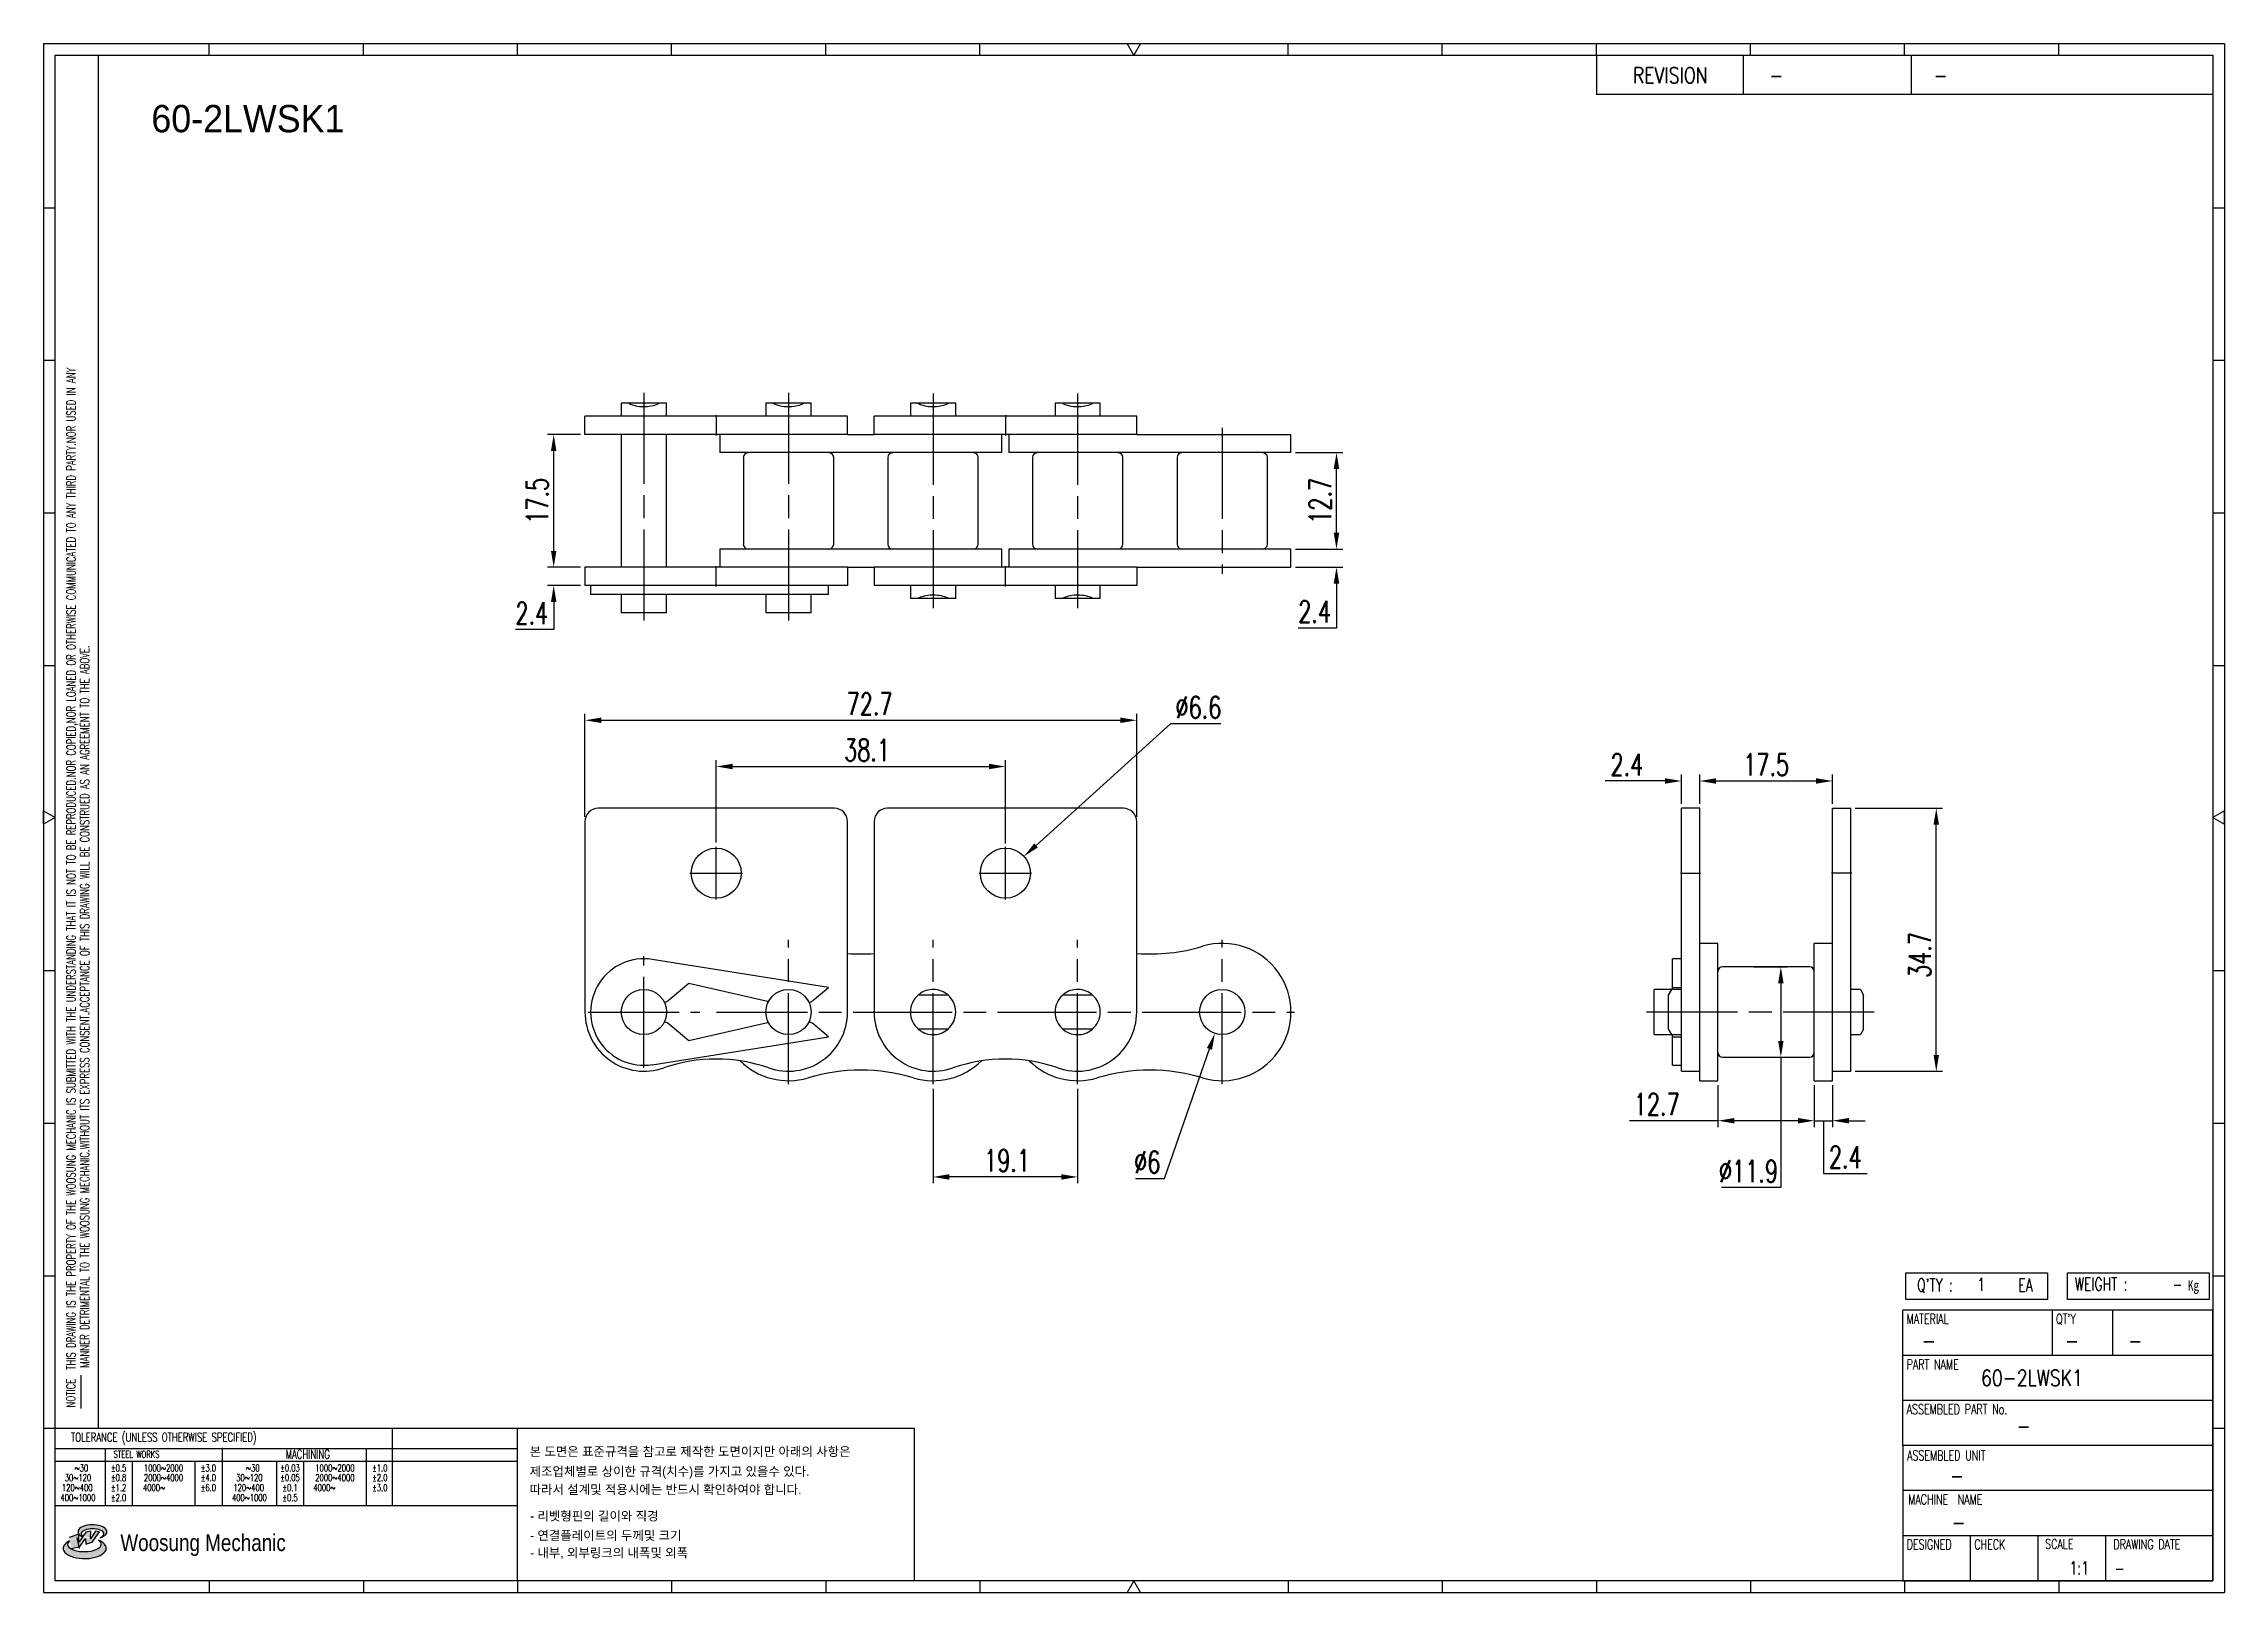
# Model space of a CAD drawing. Header units: millimetres. Extents: x 849 to 1136, y 59 to 263.
import ezdxf
from ezdxf.enums import TextEntityAlignment as Align

# ---------------------------------------------------------------- set-up
doc = ezdxf.new("R2010")
doc.units = ezdxf.units.MM
doc.linetypes.add('AM_ISO08W050', pattern=[18, 12, -1.5, 3, -1.5])
doc.layers.get('Defpoints').update_dxf_attribs({"color": 80})
doc.layers.add('CL1', color=140, linetype='AM_ISO08W050', lineweight=25)
for name, color, linetype in [('S-DIM', 7, 'Continuous'), ('TITLE', 7, 'Continuous'), ('도면레이아웃', 7, 'Continuous')]:
    doc.layers.add(name, color=color, linetype=linetype)
doc.styles.add('HAN', font='ROMANS.shx', dxfattribs={"width": 0.7, "bigfont": 'whgtxt.shx'})
doc.styles.add('HKD_ST2', font='romans.shx', dxfattribs={"width": 0.7, "height": 4, "bigfont": '@extfont2.shx'})
doc.styles.add('HSG', font='SIMPLEX.shx', dxfattribs={"width": 0.7, "bigfont": 'HSG.shx'})
doc.styles.add('MtXpl_', font='Gulim.ttf')
doc.styles.add('SLDTEXTSTYLE4', font='arial.ttf', dxfattribs={"width": 0.8})
doc.dimstyles.new('AP1.2', dxfattribs={"dimscale": 1.2, "dimtxt": 2.4, "dimasz": 1.8, "dimexe": 0.7, "dimexo": 0.5, "dimgap": 0.6, "dimtad": 1, "dimtoh": 1, "dimdec": 1, "dimrnd": 0.01, "dimzin": 9, "dimdsep": 46, "dimtxsty": 'HSG', "dimcen": 0, "dimclrd": 251, "dimclre": 251, "dimclrt": 60, "dimazin": 2, "dimtp": 1, "dimtm": 1, "dimtfac": 0.5, "dimtdec": 1, "dimtofl": 0, "dimtmove": 0, "dimatfit": 3, "dimfxl": 0, "dimtvp": 1, "dimtolj": 2, "dimlwd": -1, "dimlwe": -1, "dimarcsym": 0})

# ---------------------------------------------------------------- blocks, each defined once
blk = doc.blocks.new('MAST')
at = {"layer": '도면레이아웃'}
h = blk.add_hatch(color=10, dxfattribs=at)
h.paths.add_polyline_path([(1.544, 35.177), (1.554, 34.966), (1.779, 35.034), (2.054, 35.422), (1.908, 35.446), (1.728, 35.167), (1.741, 35.439), (1.547, 35.405), (1.292, 35.041), (1.295, 35.33), (0.943, 35.208), (1.03, 34.8), (1.336, 34.885)])
edge = h.paths.add_edge_path()
edge.add_ellipse((1.795, 35.421), major_axis=(-0.53, 0), ratio=0.487785, start_angle=122.36065, end_angle=403.39574)
edge.add_line((1.411, 35.244), (1.419, 35.261))
edge.add_ellipse((1.798, 35.344), major_axis=(-0.423, 0), ratio=0.444396, start_angle=131.58977, end_angle=386.19408, ccw=False)
edge = h.paths.add_edge_path()
edge.add_ellipse((1.512, 34.815), major_axis=(-0.793, 0), ratio=0.480113, start_angle=314.67633, end_angle=590.85213)
edge.add_ellipse((1.501, 34.958), major_axis=(-0.62, 0), ratio=0.43311, start_angle=331.7024, end_angle=574.42495, ccw=False)
at = {"color": 140}
for p, q in [((0, 90.118), (80.15, 90.118)), ((0, 90.118), (0, 33.191)), ((80.15, 90.118), (80.15, 33.191)), ((57.068, 89.693), (57.068, 88.246)), ((62.47, 89.693), (62.47, 88.246)), ((68.635, 89.693), (68.635, 88.246)), ((79.725, 88.246), (57.068, 88.246)), ((68.449, 43.961), (68.449, 44.936)), ((68.449, 44.936), (73.654, 44.936)), ((73.654, 44.936), (73.654, 43.961)), ((74.39, 43.961), (74.39, 44.936)), ((74.39, 44.936), (79.595, 44.936)), ((79.595, 44.936), (79.595, 43.961)), ((68.336, 38.59), (68.336, 43.563)), ((79.725, 43.563), (68.336, 43.563)), ((73.654, 43.961), (68.449, 43.961)), ((73.827, 43.563), (73.827, 41.905)), ((79.595, 43.961), (74.39, 43.961)), ((76.037, 43.563), (76.037, 41.905)), ((79.725, 38.59), (79.725, 43.563)), ((79.725, 41.905), (68.336, 41.905)), ((79.725, 40.248), (68.336, 40.248)), ((68.336, 38.59), (68.336, 33.616)), ((79.725, 38.59), (68.336, 38.59)), ((79.725, 33.616), (79.725, 38.59)), ((79.725, 36.932), (68.336, 36.932)), ((79.725, 35.274), (68.336, 35.274)), ((70.822, 33.616), (70.822, 35.274)), ((73.309, 33.616), (73.309, 35.274)), ((75.796, 33.616), (75.796, 35.274)), ((0, 33.191), (80.15, 33.191)), ((68.336, 33.616), (79.725, 33.616))]:
    blk.add_line(p, q, dxfattribs=at)
for p, q in [((6.089, 89.693), (6.089, 90.118)), ((11.753, 89.693), (11.753, 90.118)), ((17.418, 89.693), (17.418, 90.118)), ((23.082, 89.693), (23.082, 90.118)), ((28.746, 89.693), (28.746, 90.118)), ((34.411, 89.693), (34.411, 90.118)), ((45.739, 89.693), (45.739, 90.118)), ((51.404, 89.693), (51.404, 90.118)), ((57.068, 89.693), (57.068, 90.118)), ((62.732, 89.693), (62.732, 90.118)), ((68.397, 89.693), (68.397, 90.118)), ((74.061, 89.693), (74.061, 90.118)), ((0, 84.085), (0.425, 84.085)), ((79.725, 84.085), (80.15, 84.085)), ((0, 78.478), (0.425, 78.478)), ((79.725, 78.478), (80.15, 78.478)), ((0, 72.87), (0.425, 72.87)), ((79.725, 72.87), (80.15, 72.87)), ((0, 67.262), (0.425, 67.262)), ((79.725, 67.262), (80.15, 67.262)), ((0, 56.047), (0.425, 56.047)), ((79.725, 56.047), (80.15, 56.047)), ((0, 50.439), (0.425, 50.439)), ((79.725, 50.439), (80.15, 50.439)), ((0, 44.832), (0.425, 44.832)), ((79.725, 44.832), (80.15, 44.832)), ((1.377, 39.947), (1.377, 41.174)), ((0, 39.224), (0.425, 39.224)), ((79.725, 39.224), (80.15, 39.224)), ((6.089, 33.616), (6.089, 33.191)), ((11.753, 33.616), (11.753, 33.191)), ((17.418, 33.616), (17.418, 33.191)), ((23.082, 33.616), (23.082, 33.191)), ((28.746, 33.616), (28.746, 33.191)), ((34.411, 33.616), (34.411, 33.191)), ((45.739, 33.616), (45.739, 33.191)), ((51.404, 33.616), (51.404, 33.191)), ((57.068, 33.616), (57.068, 33.191)), ((62.732, 33.616), (62.732, 33.191)), ((68.397, 33.616), (68.397, 33.191)), ((74.061, 33.616), (74.061, 33.191))]:
    blk.add_line(p, q)
at = {"color": 2}
for p, q in [((2.017, 39.224), (2.017, 89.693)), ((0.425, 39.224), (17.418, 39.224)), ((0.425, 38.487), (17.418, 38.487)), ((2.257, 38.487), (2.257, 36.382)), ((6.557, 38.5), (6.557, 36.382)), ((11.857, 38.487), (11.857, 36.382)), ((12.816, 39.224), (12.816, 36.382)), ((17.418, 33.616), (17.418, 39.224)), ((0.425, 38.012), (17.418, 38.012)), ((3.257, 38.012), (3.257, 36.382)), ((5.557, 38.012), (5.557, 36.382)), ((8.557, 38.012), (8.557, 36.382)), ((9.557, 38.026), (9.557, 36.382)), ((0.425, 36.382), (17.418, 36.382))]:
    blk.add_line(p, q, dxfattribs=at)
for points in [[(40.075, 89.693), (39.83, 90.118), (40.32, 90.118)], [(0.425, 61.679), (0, 61.433), (0, 61.924)], [(79.725, 61.679), (80.15, 61.433), (80.15, 61.924)], [(40.075, 33.616), (39.83, 33.191), (40.32, 33.191)]]:
    blk.add_lwpolyline(points, close=True)
at = {"color": 140}
blk.add_lwpolyline([(0.425, 89.693), (79.725, 89.693), (79.725, 33.616), (0.425, 33.616)], close=True, dxfattribs=at)
at = {"layer": '도면레이아웃'}
for p, q in [((1.295, 35.33), (0.943, 35.208)), ((1.547, 35.405), (1.292, 35.041)), ((1.292, 35.041), (1.295, 35.33)), ((1.741, 35.439), (1.547, 35.405)), ((1.908, 35.446), (1.728, 35.167)), ((1.728, 35.167), (1.741, 35.439)), ((1.779, 35.034), (2.054, 35.422)), ((2.054, 35.422), (1.908, 35.446)), ((1.03, 34.8), (1.336, 34.885)), ((1.224, 35.208), (1.311, 34.8)), ((1.224, 35.208), (1.224, 35.208)), ((1.336, 34.885), (1.544, 35.177)), ((1.419, 35.261), (1.411, 35.244)), ((1.544, 35.177), (1.554, 34.966)), ((1.554, 34.966), (1.779, 35.034))]:
    blk.add_line(p, q, dxfattribs=at)
for centre, major_axis, ratio, start_param, end_param in [((1.795, 35.421), (-0.53, 0), 0.487785, 2.135596, 7.040584), ((1.798, 35.344), (-0.423, 0), 0.444396, 2.296675, 6.740358), ((1.512, 34.815), (-0.793, 0), 0.480113, 5.492138, 10.312315), ((1.501, 34.958), (-0.62, 0), 0.43311, 5.789299, 10.025607)]:
    blk.add_ellipse(centre, major_axis=major_axis, ratio=ratio, start_param=start_param, end_param=end_param, dxfattribs=at)
for s, height, style, width, p in [('REVISION', 0.5806, 'HAN', 0.8, (58.415, 88.664)), ('-', 0.581, 'HAN', 0.8, (63.426, 88.664)), ('-', 0.581, 'HAN', 0.8, (69.468, 88.664)), ("Q'TY : ", 0.4746, 'HKD_ST2', 0.7, (68.857, 44.253)), ('1', 0.475, 'HKD_ST2', 0.7, (71.071, 44.275)), ('EA', 0.4746, 'HKD_ST2', 0.7, (72.578, 44.253)), ('WEIGHT : ', 0.4746, 'HKD_ST2', 0.7, (74.65, 44.286)), ('-', 0.581, 'HAN', 0.8, (69.029, 42.157)), ('-', 0.581, 'HAN', 0.8, (74.289, 42.157)), ('-', 0.581, 'HAN', 0.8, (76.623, 42.157)), ('-', 0.581, 'HAN', 0.8, (72.515, 39.013)), ('-', 0.581, 'HAN', 0.8, (70.067, 37.189)), ('-', 0.581, 'HAN', 0.8, (70.126, 35.48)), ('1:1', 0.4746, 'HKD_ST2', 0.7, (74.458, 33.848)), ('-', 0.475, 'HKD_ST2', 0.7, (76.112, 33.837))]:
    blk.add_text(s, height=height, dxfattribs=dict(style=style, width=width)).set_placement(p)
at = {"color": 6, "style": 'HKD_ST2', "width": 0.7}
for s, p in [(' THIS DRAWING IS THE PROPERTY OF THE WOOSUNG MECHANIC IS SUBMITTED WITH THE UNDERSTANDING THAT IT IS NOT TO BE REPRODUCED.NOR COPIED,NOR LOANED OR OTHERWISE COMMUNICATED TO ANY THIRD PARTY.NOR USED IN ANY', (1.173, 41.217)), ('MANNER DETRIMENTAL TO THE WOOSUNG MECHANIC.WITHOUT ITS EXPRESS CONSENT.ACCEPTANCE OF THIS DRAWING WILL BE CONSTRUED AS AN AGREEMENT TO THE ABOVE.', (1.672, 41.447))]:
    blk.add_text(s, height=0.326266, rotation=90, dxfattribs=at).set_placement(p)
at = {"style": 'HKD_ST2', "width": 0.7}
blk.add_text('-', height=0.475, dxfattribs=at).set_placement((78.613, 44.286), align=Align.RIGHT)
at = {"color": 254, "style": 'HKD_ST2', "width": 0.7}
for s, height, p in [('MATERIAL', 0.3651, (68.474, 43.425)), ("QT'Y", 0.3651, (73.965, 43.425)), ('PART NAME', 0.3651, (68.474, 41.756)), ('ASSEMBLED PART No.', 0.36511, (68.474, 40.109)), ('ASSEMBLED UNIT', 0.36511, (68.49, 38.408)), ('MACHINE  NAME', 0.36511, (68.532, 36.794)), ('DESIGNED', 0.3651, (68.474, 35.136)), ('CHECK', 0.3651, (70.961, 35.136)), ('SCALE', 0.3651, (73.566, 35.153)), ('DRAWING DATE', 0.36511, (76.071, 35.141))]:
    blk.add_text(s, height=height, dxfattribs=at).set_placement(p, align=Align.TOP_LEFT)
at = {"style": 'HKD_ST2', "width": 0.7}
blk.add_text('NOTICE', height=0.3263, rotation=90, dxfattribs=at).set_placement((1.163, 39.988))
blk.add_text('TOLERANCE (UNLESS OTHERWISE SPECIFIED)', height=0.32627, dxfattribs=at).set_placement((4.417, 38.896), align=Align.MIDDLE_CENTER)
at = {"color": 4, "style": 'HKD_ST2', "width": 0.7}
for s, height, p in [('%%12630', 0.261, (1.389, 37.762)), ('1000%%1262000', 0.26101, (4.407, 37.762)), ('%%12630', 0.261, (7.689, 37.762)), ('1000%%1262000', 0.26101, (10.707, 37.762)), ('120%%126400', 0.26101, (1.237, 37.045)), ('30%%126120', 0.261, (1.263, 37.411)), ('4000%%126', 0.261, (4.061, 37.045)), ('2000%%1264000', 0.26101, (4.407, 37.411)), ('120%%126400', 0.26101, (7.537, 37.045)), ('30%%126120', 0.261, (7.563, 37.411)), ('4000%%126', 0.261, (10.321, 37.045)), ('2000%%1264000', 0.26101, (10.707, 37.411)), ('400%%1261000', 0.26101, (1.263, 36.67)), ('400%%1261000', 0.26101, (7.563, 36.67))]:
    blk.add_text(s, height=height, dxfattribs=at).set_placement(p, align=Align.MIDDLE_CENTER)
for s, height, p in [('%%P0.5', 0.261, (2.757, 37.762)), ('STEEL WORKS', 0.26101, (3.416, 38.268)), ('%%P3.0', 0.261, (6.057, 37.762)), ('%%P0.03', 0.261, (9.057, 37.762)), ('MACHINING', 0.3263, (9.707, 38.27)), ('%%P1.0', 0.261, (12.357, 37.762)), ('%%P0.8', 0.261, (2.757, 37.411)), ('%%P1.2', 0.261, (2.757, 37.045)), ('%%P4.0', 0.261, (6.057, 37.411)), ('%%P6.0', 0.261, (6.057, 37.045)), ('%%P0.05', 0.261, (9.057, 37.411)), ('%%P0.1', 0.261, (9.057, 37.045)), ('%%P2.0', 0.261, (12.357, 37.411)), ('%%P3.0', 0.261, (12.357, 37.045)), ('%%P2.0', 0.261, (2.757, 36.67)), ('%%P0.5', 0.261, (9.057, 36.67))]:
    blk.add_text(s, height=height, dxfattribs=at).set_placement(p, align=Align.MIDDLE)
at = {"color": 1, "style": 'SLDTEXTSTYLE4', "width": 0.8}
blk.add_text('Woosung Mechanic', height=0.61957, dxfattribs=at).set_placement((2.822, 34.711))
at = {"layer": 'TITLE', "width": 0.8}
blk.add_text('Kg', height=0.3789, dxfattribs=at).set_placement((78.807, 44.286))
blk = doc.blocks.new('*D2')
at = {"layer": 'Defpoints', "color": 0, "transparency": 16777216}
for p in [(965.96, 125.73), (985.01, 125.73), (965.96, 113.51)]:
    blk.add_point(p, dxfattribs=at)
at = {"layer": 'S-DIM', "color": 251, "linetype": 'ByBlock', "transparency": 16777216}
for p, q in [((965.96, 125.13), (965.96, 112.67)), ((985.01, 125.13), (985.01, 112.67)), ((982.85, 113.51), (968.12, 113.51))]:
    blk.add_line(p, q, dxfattribs=at)
at = {"layer": 'S-DIM', "color": 251, "transparency": 16777216}
for points in [[(968.12, 113.87), (968.12, 113.15), (965.96, 113.51)], [(982.85, 113.87), (982.85, 113.15), (985.01, 113.51)]]:
    blk.add_solid(points, dxfattribs=at)
at = {"layer": 'S-DIM', "color": 60, "transparency": 16777216, "insert": (975.71, 115.67), "char_height": 2.88, "attachment_point": 5, "style": 'HSG'}
blk.add_mtext('\\A2;19.1', dxfattribs=at)
blk = doc.blocks.new('*D3')
at = {"layer": 'Defpoints', "color": 0, "transparency": 16777216}
for p in [(1005.04, 138.05), (1003.09, 132.42)]:
    blk.add_point(p, dxfattribs=at)
at = {"layer": 'S-DIM', "color": 251, "linetype": 'ByBlock', "transparency": 16777216}
for p, q in [((996.44, 113.3), (1002.38, 130.38)), ((992.65, 113.3), (996.44, 113.3))]:
    blk.add_line(p, q, dxfattribs=at)
at = {"layer": 'S-DIM', "color": 251, "transparency": 16777216}
blk.add_solid([(1002.04, 130.5), (1002.72, 130.26), (1003.09, 132.42)], dxfattribs=at)
at = {"layer": 'S-DIM', "color": 60, "transparency": 16777216, "insert": (994.19, 115.46), "char_height": 2.88, "attachment_point": 5, "style": 'HSG'}
blk.add_mtext('\\A2;∅6', dxfattribs=at)
blk = doc.blocks.new('*D4')
at = {"layer": 'Defpoints', "color": 0, "transparency": 16777216}
for p in [(1069.39, 126.19), (1082.09, 126.19), (1082.09, 120.92)]:
    blk.add_point(p, dxfattribs=at)
at = {"layer": 'S-DIM', "color": 251, "linetype": 'ByBlock', "transparency": 16777216}
for p, q in [((1069.39, 125.59), (1069.39, 120.08)), ((1082.09, 125.59), (1082.09, 120.08)), ((1069.39, 120.92), (1057.72, 120.92)), ((1079.93, 120.92), (1071.55, 120.92))]:
    blk.add_line(p, q, dxfattribs=at)
at = {"layer": 'S-DIM', "color": 251, "transparency": 16777216}
for points in [[(1071.55, 121.28), (1071.55, 120.56), (1069.39, 120.92)], [(1079.93, 121.28), (1079.93, 120.56), (1082.09, 120.92)]]:
    blk.add_solid(points, dxfattribs=at)
at = {"layer": 'S-DIM', "color": 60, "transparency": 16777216, "insert": (1061.32, 123.08), "char_height": 2.88, "attachment_point": 5, "style": 'HSG'}
blk.add_mtext('\\A2;12.7', dxfattribs=at)
blk = doc.blocks.new('*D5')
at = {"layer": 'Defpoints', "color": 0, "transparency": 16777216}
for p in [(1082.09, 126.19), (1084.49, 126.19), (1084.49, 120.92)]:
    blk.add_point(p, dxfattribs=at)
at = {"layer": 'S-DIM', "color": 251, "linetype": 'ByBlock', "transparency": 16777216}
for p, q in [((1082.09, 125.59), (1082.09, 120.08)), ((1084.49, 125.59), (1084.49, 120.08)), ((1079.93, 120.92), (1077.77, 120.92)), ((1082.09, 120.92), (1084.49, 120.92)), ((1083.29, 120.92), (1083.29, 113.96)), ((1086.65, 120.92), (1088.81, 120.92)), ((1083.29, 113.96), (1089.05, 113.96))]:
    blk.add_line(p, q, dxfattribs=at)
at = {"layer": 'S-DIM', "color": 251, "transparency": 16777216}
for points in [[(1079.93, 121.28), (1079.93, 120.56), (1082.09, 120.92)], [(1086.65, 121.28), (1086.65, 120.56), (1084.49, 120.92)]]:
    blk.add_solid(points, dxfattribs=at)
at = {"layer": 'S-DIM', "color": 60, "transparency": 16777216, "insert": (1086.17, 116.12), "char_height": 2.88, "attachment_point": 5, "style": 'HSG'}
blk.add_mtext('\\A2;2.4', dxfattribs=at)
blk = doc.blocks.new('*D6')
at = {"layer": 'Defpoints', "color": 0, "transparency": 16777216}
for p in [(1073.52, 141.19), (1073.52, 129.28), (1077.68, 129.28)]:
    blk.add_point(p, dxfattribs=at)
at = {"layer": 'S-DIM', "color": 251, "linetype": 'ByBlock', "transparency": 16777216}
for p, q in [((1074.12, 141.19), (1078.52, 141.19)), ((1077.68, 139.03), (1077.68, 131.44)), ((1074.12, 129.28), (1078.52, 129.28)), ((1077.68, 129.28), (1077.68, 112.11)), ((1077.68, 112.11), (1069.86, 112.11))]:
    blk.add_line(p, q, dxfattribs=at)
at = {"layer": 'S-DIM', "color": 251, "transparency": 16777216}
for points in [[(1077.32, 139.03), (1078.04, 139.03), (1077.68, 141.19)], [(1077.32, 131.44), (1078.04, 131.44), (1077.68, 129.28)]]:
    blk.add_solid(points, dxfattribs=at)
at = {"layer": 'S-DIM', "color": 60, "transparency": 16777216, "insert": (1073.41, 114.27), "char_height": 2.88, "attachment_point": 5, "style": 'HSG'}
blk.add_mtext('\\A2;%%c11.9', dxfattribs=at)
blk = doc.blocks.new('*D7')
at = {"layer": 'Defpoints', "color": 0, "transparency": 16777216}
for p in [(1086.89, 162.09), (1098.16, 162.09), (1086.89, 127.44)]:
    blk.add_point(p, dxfattribs=at)
at = {"layer": 'S-DIM', "color": 251, "linetype": 'ByBlock', "transparency": 16777216}
for p, q in [((1087.49, 162.09), (1099, 162.09)), ((1098.16, 129.6), (1098.16, 159.93)), ((1087.49, 127.44), (1099, 127.44))]:
    blk.add_line(p, q, dxfattribs=at)
at = {"layer": 'S-DIM', "color": 251, "transparency": 16777216}
for points in [[(1097.8, 159.93), (1098.52, 159.93), (1098.16, 162.09)], [(1097.8, 129.6), (1098.52, 129.6), (1098.16, 127.44)]]:
    blk.add_solid(points, dxfattribs=at)
at = {"layer": 'S-DIM', "color": 60, "transparency": 16777216, "insert": (1096, 142.76), "char_height": 2.88, "attachment_point": 5, "rotation": 90, "style": 'HSG'}
blk.add_mtext('\\A2;34.7', dxfattribs=at)
blk = doc.blocks.new('*D8')
at = {"layer": 'Defpoints', "color": 0, "transparency": 16777216}
for p in [(1066.99, 165.69), (1064.59, 162.09), (1066.99, 162.09)]:
    blk.add_point(p, dxfattribs=at)
at = {"layer": 'S-DIM', "color": 251, "linetype": 'ByBlock', "transparency": 16777216}
for p, q in [((1062.43, 165.69), (1054.51, 165.69)), ((1064.59, 162.69), (1064.59, 166.53)), ((1066.99, 162.69), (1066.99, 166.53)), ((1069.15, 165.69), (1071.31, 165.69))]:
    blk.add_line(p, q, dxfattribs=at)
at = {"layer": 'S-DIM', "color": 251, "transparency": 16777216}
for points in [[(1062.43, 166.05), (1062.43, 165.33), (1064.59, 165.69)], [(1069.15, 166.05), (1069.15, 165.33), (1066.99, 165.69)]]:
    blk.add_solid(points, dxfattribs=at)
at = {"layer": 'S-DIM', "color": 60, "transparency": 16777216, "insert": (1057.39, 167.85), "char_height": 2.88, "attachment_point": 5, "style": 'HSG'}
blk.add_mtext('\\A2;2.4', dxfattribs=at)
blk = doc.blocks.new('*D9')
at = {"layer": 'Defpoints', "color": 0, "transparency": 16777216}
for p in [(1084.49, 165.69), (1066.99, 162.09), (1084.49, 162.09)]:
    blk.add_point(p, dxfattribs=at)
at = {"layer": 'S-DIM', "color": 251, "linetype": 'ByBlock', "transparency": 16777216}
for p, q in [((1066.99, 162.69), (1066.99, 166.53)), ((1069.15, 165.69), (1082.33, 165.69)), ((1084.49, 162.69), (1084.49, 166.53))]:
    blk.add_line(p, q, dxfattribs=at)
at = {"layer": 'S-DIM', "color": 251, "transparency": 16777216}
for points in [[(1069.15, 166.05), (1069.15, 165.33), (1066.99, 165.69)], [(1082.33, 166.05), (1082.33, 165.33), (1084.49, 165.69)]]:
    blk.add_solid(points, dxfattribs=at)
at = {"layer": 'S-DIM', "color": 60, "transparency": 16777216, "insert": (1075.74, 167.85), "char_height": 2.88, "attachment_point": 5, "style": 'HSG'}
blk.add_mtext('\\A2;17.5', dxfattribs=at)
blk = doc.blocks.new('*D10')
at = {"layer": 'Defpoints', "color": 0, "transparency": 16777216}
for p in [(975.49, 167.6), (937.39, 157), (975.49, 156.84)]:
    blk.add_point(p, dxfattribs=at)
at = {"layer": 'S-DIM', "color": 251, "linetype": 'ByBlock', "transparency": 16777216}
for p, q in [((937.39, 157.6), (937.39, 168.44)), ((939.55, 167.6), (973.33, 167.6)), ((975.49, 157.44), (975.49, 168.44))]:
    blk.add_line(p, q, dxfattribs=at)
at = {"layer": 'S-DIM', "color": 251, "transparency": 16777216}
for points in [[(939.55, 167.96), (939.55, 167.24), (937.39, 167.6)], [(973.33, 167.96), (973.33, 167.24), (975.49, 167.6)]]:
    blk.add_solid(points, dxfattribs=at)
at = {"layer": 'S-DIM', "color": 60, "transparency": 16777216, "insert": (957.26, 169.76), "char_height": 2.88, "attachment_point": 5, "style": 'HSG'}
blk.add_mtext('\\A2;38.1', dxfattribs=at)
blk = doc.blocks.new('*D11')
at = {"layer": 'Defpoints', "color": 0, "transparency": 16777216}
for p in [(992.79, 173.69), (920.09, 160.36), (992.79, 160.36)]:
    blk.add_point(p, dxfattribs=at)
at = {"layer": 'S-DIM', "color": 251, "linetype": 'ByBlock', "transparency": 16777216}
for p, q in [((920.09, 160.96), (920.09, 174.53)), ((922.25, 173.69), (990.63, 173.69)), ((992.79, 160.96), (992.79, 174.53))]:
    blk.add_line(p, q, dxfattribs=at)
at = {"layer": 'S-DIM', "color": 251, "transparency": 16777216}
for points in [[(922.25, 174.05), (922.25, 173.33), (920.09, 173.69)], [(990.63, 174.05), (990.63, 173.33), (992.79, 173.69)]]:
    blk.add_solid(points, dxfattribs=at)
at = {"layer": 'S-DIM', "color": 60, "transparency": 16777216, "insert": (957.6, 175.85), "char_height": 2.88, "attachment_point": 5, "style": 'HSG'}
blk.add_mtext('\\A2;72.7', dxfattribs=at)
blk = doc.blocks.new('*D12')
at = {"layer": 'Defpoints', "color": 0, "transparency": 16777216}
for p in [(977.94, 155.75), (973.04, 151.32)]:
    blk.add_point(p, dxfattribs=at)
at = {"layer": 'S-DIM', "color": 251, "linetype": 'ByBlock', "transparency": 16777216}
for p, q in [((997.23, 173.23), (979.54, 157.2)), ((1003.9, 173.23), (997.23, 173.23))]:
    blk.add_line(p, q, dxfattribs=at)
at = {"layer": 'S-DIM', "color": 251, "transparency": 16777216}
blk.add_solid([(979.29, 157.47), (979.78, 156.94), (977.94, 155.75)], dxfattribs=at)
at = {"layer": 'S-DIM', "color": 60, "transparency": 16777216, "insert": (1000.92, 175.39), "char_height": 2.88, "attachment_point": 5, "style": 'HSG'}
blk.add_mtext('\\A2;∅6.6', dxfattribs=at)
blk = doc.blocks.new('*D13')
at = {"layer": 'Defpoints', "color": 0, "transparency": 16777216}
for p in [(1013.11, 196.26), (1019.12, 196.26), (1013.11, 193.86)]:
    blk.add_point(p, dxfattribs=at)
at = {"layer": 'S-DIM', "color": 251, "linetype": 'ByBlock', "transparency": 16777216}
for p, q in [((1019.12, 198.42), (1019.12, 200.58)), ((1013.71, 196.26), (1019.96, 196.26)), ((1013.71, 193.86), (1019.96, 193.86)), ((1019.12, 191.7), (1019.12, 185.85)), ((1019.12, 185.85), (1014.08, 185.85))]:
    blk.add_line(p, q, dxfattribs=at)
at = {"layer": 'S-DIM', "color": 251, "transparency": 16777216}
for points in [[(1018.76, 198.42), (1019.48, 198.42), (1019.12, 196.26)], [(1018.76, 191.7), (1019.48, 191.7), (1019.12, 193.86)]]:
    blk.add_solid(points, dxfattribs=at)
at = {"layer": 'S-DIM', "color": 60, "transparency": 16777216, "insert": (1016.24, 188.01), "char_height": 2.88, "attachment_point": 5, "style": 'HSG'}
blk.add_mtext('\\A2;2.4', dxfattribs=at)
blk = doc.blocks.new('*D14')
at = {"layer": 'Defpoints', "color": 0, "transparency": 16777216}
for p in [(1013.11, 208.96), (1019.12, 208.96), (1013.11, 196.26)]:
    blk.add_point(p, dxfattribs=at)
at = {"layer": 'S-DIM', "color": 251, "linetype": 'ByBlock', "transparency": 16777216}
for p, q in [((1013.71, 208.96), (1019.96, 208.96)), ((1019.12, 198.42), (1019.12, 206.8)), ((1013.71, 196.26), (1019.96, 196.26))]:
    blk.add_line(p, q, dxfattribs=at)
at = {"layer": 'S-DIM', "color": 251, "transparency": 16777216}
for points in [[(1018.76, 206.8), (1019.48, 206.8), (1019.12, 208.96)], [(1018.76, 198.42), (1019.48, 198.42), (1019.12, 196.26)]]:
    blk.add_solid(points, dxfattribs=at)
at = {"layer": 'S-DIM', "color": 60, "transparency": 16777216, "insert": (1016.96, 202.61), "char_height": 2.88, "attachment_point": 5, "rotation": 90, "style": 'HSG'}
blk.add_mtext('\\A2;12.7', dxfattribs=at)
blk = doc.blocks.new('*D15')
at = {"layer": 'Defpoints', "color": 0, "transparency": 16777216}
for p in [(915.97, 193.86), (920.09, 193.86), (920.09, 191.46)]:
    blk.add_point(p, dxfattribs=at)
at = {"layer": 'S-DIM', "color": 251, "linetype": 'ByBlock', "transparency": 16777216}
for p, q in [((915.97, 196.02), (915.97, 198.18)), ((919.49, 193.86), (915.13, 193.86)), ((919.49, 191.46), (915.13, 191.46)), ((915.97, 189.3), (915.97, 185.64)), ((915.97, 185.64), (910.93, 185.64))]:
    blk.add_line(p, q, dxfattribs=at)
at = {"layer": 'S-DIM', "color": 251, "transparency": 16777216}
for points in [[(915.61, 196.02), (916.33, 196.02), (915.97, 193.86)], [(915.61, 189.3), (916.33, 189.3), (915.97, 191.46)]]:
    blk.add_solid(points, dxfattribs=at)
at = {"layer": 'S-DIM', "color": 60, "transparency": 16777216, "insert": (913.09, 187.8), "char_height": 2.88, "attachment_point": 5, "style": 'HSG'}
blk.add_mtext('\\A2;2.4', dxfattribs=at)
blk = doc.blocks.new('*D16')
at = {"layer": 'Defpoints', "color": 0, "transparency": 16777216}
for p in [(915.97, 211.36), (920.09, 211.36), (920.09, 193.86)]:
    blk.add_point(p, dxfattribs=at)
at = {"layer": 'S-DIM', "color": 251, "linetype": 'ByBlock', "transparency": 16777216}
for p, q in [((919.49, 211.36), (915.13, 211.36)), ((915.97, 196.02), (915.97, 209.2)), ((919.49, 193.86), (915.13, 193.86))]:
    blk.add_line(p, q, dxfattribs=at)
at = {"layer": 'S-DIM', "color": 251, "transparency": 16777216}
for points in [[(915.61, 209.2), (916.33, 209.2), (915.97, 211.36)], [(915.61, 196.02), (916.33, 196.02), (915.97, 193.86)]]:
    blk.add_solid(points, dxfattribs=at)
at = {"layer": 'S-DIM', "color": 60, "transparency": 16777216, "insert": (913.81, 202.61), "char_height": 2.88, "attachment_point": 5, "rotation": 90, "style": 'HSG'}
blk.add_mtext('\\A2;17.5', dxfattribs=at)

msp = doc.modelspace()

# ---------------------------------------------------------------- linework, layer by layer
for p, q in [((954.69, 213.76), (920.09, 213.76)), ((920.09, 211.36), (920.09, 213.76)), ((924.88, 215.46), (924.88, 213.76)), ((930.84, 215.46), (924.88, 215.46)), ((930.84, 213.76), (930.84, 215.46)), ((943.93, 215.46), (943.93, 213.76)), ((949.89, 215.46), (943.93, 215.46)), ((949.89, 213.76), (949.89, 215.46)), ((954.69, 211.36), (954.69, 213.76)), ((992.79, 213.76), (958.19, 213.76)), ((958.19, 211.36), (958.19, 213.76)), ((968.94, 215.46), (962.98, 215.46)), ((962.98, 215.46), (962.98, 213.76)), ((968.94, 213.76), (968.94, 215.46)), ((982.03, 215.46), (982.03, 213.76)), ((987.99, 215.46), (982.03, 215.46)), ((987.99, 213.76), (987.99, 215.46)), ((992.79, 211.36), (992.79, 213.76)), ((954.69, 211.36), (920.09, 211.36)), ((924.88, 211.36), (924.88, 193.86)), ((930.84, 193.86), (930.84, 211.36)), ((937.86, 211.36), (937.86, 208.96)), ((954.69, 211.36), (958.19, 211.36)), ((992.79, 211.36), (958.19, 211.36)), ((975.01, 208.96), (975.01, 211.36)), ((975.96, 211.36), (975.96, 208.96)), ((992.79, 211.36), (1013.11, 211.36)), ((1013.11, 208.96), (1013.11, 211.36)), ((975.01, 208.96), (937.86, 208.96)), ((940.96, 208.32), (940.96, 196.89)), ((952.87, 196.89), (952.87, 208.32)), ((960.01, 208.32), (960.01, 196.89)), ((971.92, 196.89), (971.92, 208.32)), ((1013.11, 208.96), (975.96, 208.96)), ((979.06, 208.32), (979.06, 196.89)), ((990.97, 196.89), (990.97, 208.32)), ((998.11, 208.32), (998.11, 196.89)), ((1010.02, 196.89), (1010.02, 208.32)), ((975.01, 196.26), (937.86, 196.26)), ((937.86, 196.26), (937.86, 193.86)), ((975.01, 193.86), (975.01, 196.26)), ((1013.11, 196.26), (975.96, 196.26)), ((975.96, 196.26), (975.96, 193.86)), ((1013.11, 193.86), (1013.11, 196.26)), ((954.69, 193.86), (920.09, 193.86)), ((920.09, 193.86), (920.09, 191.46)), ((954.69, 193.86), (958.19, 193.86)), ((954.69, 193.86), (954.69, 191.46)), ((992.79, 193.86), (958.19, 193.86)), ((958.19, 193.86), (958.19, 191.46)), ((992.79, 193.86), (1013.11, 193.86)), ((992.79, 193.86), (992.79, 191.46)), ((954.69, 191.46), (920.09, 191.46)), ((920.84, 191.46), (920.84, 190.26)), ((952.19, 190.26), (920.84, 190.26)), ((924.88, 190.26), (924.88, 187.86)), ((930.84, 187.86), (930.84, 190.26)), ((943.93, 190.26), (943.93, 187.86)), ((949.89, 187.86), (949.89, 190.26)), ((952.19, 190.26), (952.19, 191.46)), ((992.79, 191.46), (958.19, 191.46)), ((962.98, 191.46), (962.98, 189.76)), ((968.94, 189.76), (962.98, 189.76)), ((968.94, 189.76), (968.94, 191.46)), ((982.03, 191.46), (982.03, 189.76)), ((987.99, 189.76), (982.03, 189.76)), ((987.99, 189.76), (987.99, 191.46)), ((930.84, 187.86), (924.88, 187.86)), ((949.89, 187.86), (943.93, 187.86)), ((952.96, 162.09), (921.82, 162.09)), ((991.06, 162.09), (959.92, 162.09)), ((1064.59, 127.44), (1064.59, 162.09)), ((1066.99, 162.09), (1064.59, 162.09)), ((1066.99, 144.29), (1066.99, 162.09)), ((1084.49, 144.29), (1084.49, 162.09)), ((1084.49, 162.09), (1086.89, 162.09)), ((1086.89, 127.44), (1086.89, 162.09)), ((920.09, 160.36), (920.09, 135.24)), ((954.69, 135.24), (954.69, 160.36)), ((958.19, 160.36), (958.19, 135.24)), ((992.79, 135.24), (992.79, 160.36)), ((1069.39, 144.29), (1066.99, 144.29)), ((1066.99, 126.19), (1066.99, 144.29)), ((1069.39, 126.19), (1069.39, 144.29)), ((1084.49, 144.29), (1082.09, 144.29)), ((1082.09, 126.19), (1082.09, 144.29)), ((1084.49, 126.19), (1084.49, 144.29)), ((952.19, 138.49), (928.96, 142.17)), ((1064.59, 142.26), (1063.39, 142.26)), ((1063.39, 138.22), (1063.39, 142.26)), ((1081.45, 141.19), (1070.02, 141.19)), ((931.05, 136.74), (933.77, 139.03)), ((933.77, 139.03), (944.14, 136.66)), ((950.1, 136.74), (952.19, 138.49)), ((1060.99, 132.26), (1060.99, 138.22)), ((1063.32, 138.22), (1060.99, 138.22)), ((1062.89, 137.47), (1063.32, 138.22)), ((1064.59, 138.22), (1063.32, 138.22)), ((1063.39, 138.49), (1064.59, 138.49)), ((1088.16, 138.22), (1086.89, 138.22)), ((1088.16, 138.22), (1088.59, 137.47)), ((967.94, 137.47), (963.99, 137.47)), ((986.99, 137.47), (983.04, 137.47)), ((1062.89, 133), (1062.89, 137.47)), ((1088.59, 133), (1088.59, 137.47)), ((933.77, 131.45), (931.05, 133.74)), ((944.14, 133.81), (933.77, 131.45)), ((952.19, 131.98), (950.1, 133.74)), ((967.94, 133), (963.99, 133)), ((986.99, 133), (983.04, 133)), ((1060.99, 132.26), (1063.32, 132.26)), ((1063.32, 132.26), (1062.89, 133)), ((1063.32, 132.26), (1064.59, 132.26)), ((1063.39, 128.22), (1063.39, 132.26)), ((1086.89, 132.26), (1088.16, 132.26)), ((1088.59, 133), (1088.16, 132.26)), ((928.96, 128.3), (952.19, 131.98)), ((1063.39, 131.98), (1064.59, 131.98)), ((1063.39, 128.22), (1064.59, 128.22)), ((1064.59, 127.44), (1066.99, 127.44)), ((1070.02, 129.28), (1081.45, 129.28)), ((1084.49, 127.44), (1086.89, 127.44)), ((1066.99, 126.19), (1069.39, 126.19)), ((1082.09, 126.19), (1084.49, 126.19))]:
    msp.add_line(p, q)
for points in [[(925.89, 215.46), (926.1, 215.36), (926.31, 215.28), (926.54, 215.21), (926.78, 215.15), (927.02, 215.1), (927.28, 215.06), (927.53, 215.04), (927.79, 215.03), (928.05, 215.03), (928.31, 215.05), (928.57, 215.08), (928.81, 215.12), (929.06, 215.17), (929.29, 215.24), (929.51, 215.31), (929.72, 215.4), (929.84, 215.46)], [(944.94, 215.46), (945.15, 215.36), (945.36, 215.28), (945.59, 215.21), (945.83, 215.15), (946.07, 215.1), (946.33, 215.06), (946.58, 215.04), (946.84, 215.03), (947.1, 215.03), (947.36, 215.05), (947.62, 215.08), (947.86, 215.12), (948.11, 215.17), (948.34, 215.24), (948.56, 215.31), (948.77, 215.4), (948.89, 215.46)], [(963.99, 215.46), (964.2, 215.36), (964.41, 215.28), (964.64, 215.21), (964.88, 215.15), (965.12, 215.1), (965.38, 215.06), (965.63, 215.04), (965.89, 215.03), (966.15, 215.03), (966.41, 215.05), (966.67, 215.08), (966.91, 215.12), (967.16, 215.17), (967.39, 215.24), (967.61, 215.31), (967.82, 215.4), (967.94, 215.46)], [(983.04, 215.46), (983.25, 215.36), (983.46, 215.28), (983.69, 215.21), (983.93, 215.15), (984.17, 215.1), (984.43, 215.06), (984.68, 215.04), (984.94, 215.03), (985.2, 215.03), (985.46, 215.05), (985.72, 215.08), (985.96, 215.12), (986.21, 215.17), (986.44, 215.24), (986.66, 215.31), (986.87, 215.4), (986.99, 215.46)], [(967.94, 189.76), (967.73, 189.85), (967.52, 189.94), (967.29, 190.01), (967.05, 190.07), (966.81, 190.12), (966.55, 190.15), (966.3, 190.18), (966.04, 190.19), (965.78, 190.18), (965.52, 190.17), (965.26, 190.14), (965.01, 190.1), (964.77, 190.04), (964.54, 189.98), (964.32, 189.9), (964.11, 189.81), (963.99, 189.76)], [(986.99, 189.76), (986.78, 189.85), (986.57, 189.94), (986.34, 190.01), (986.1, 190.07), (985.86, 190.12), (985.6, 190.15), (985.35, 190.18), (985.09, 190.19), (984.83, 190.18), (984.57, 190.17), (984.31, 190.14), (984.06, 190.1), (983.82, 190.04), (983.59, 189.98), (983.37, 189.9), (983.16, 189.81), (983.04, 189.76)], [(967.94, 137.47), (967.73, 137.64), (967.52, 137.78), (967.29, 137.91), (967.05, 138.01), (966.81, 138.1), (966.55, 138.16), (966.3, 138.2), (966.04, 138.22), (965.78, 138.21), (965.52, 138.18), (965.26, 138.13), (965.01, 138.06), (964.77, 137.97), (964.54, 137.85), (964.32, 137.72), (964.11, 137.57), (963.99, 137.47)], [(986.99, 137.47), (986.78, 137.64), (986.57, 137.78), (986.34, 137.91), (986.1, 138.01), (985.86, 138.1), (985.6, 138.16), (985.35, 138.2), (985.09, 138.22), (984.83, 138.21), (984.57, 138.18), (984.31, 138.13), (984.06, 138.06), (983.82, 137.97), (983.59, 137.85), (983.37, 137.72), (983.16, 137.57), (983.04, 137.47)], [(963.99, 133), (964.2, 132.84), (964.41, 132.69), (964.64, 132.57), (964.88, 132.46), (965.12, 132.38), (965.38, 132.32), (965.63, 132.28), (965.89, 132.26), (966.15, 132.26), (966.41, 132.29), (966.67, 132.34), (966.91, 132.41), (967.16, 132.51), (967.39, 132.62), (967.61, 132.75), (967.82, 132.91), (967.94, 133)], [(983.04, 133), (983.25, 132.84), (983.46, 132.69), (983.69, 132.57), (983.93, 132.46), (984.17, 132.38), (984.43, 132.32), (984.68, 132.28), (984.94, 132.26), (985.2, 132.26), (985.46, 132.29), (985.72, 132.34), (985.96, 132.41), (986.21, 132.51), (986.44, 132.62), (986.66, 132.75), (986.87, 132.91), (986.99, 133)]]:
    msp.add_lwpolyline(points)
at = {"color": 140}
msp.add_lwpolyline([(911.2, 80.39), (963.48, 80.39), (963.48, 60.28), (911.2, 60.28)], close=True, dxfattribs=at)
for centre, radius in [((937.39, 153.54), 3.3), ((975.49, 153.54), 3.3), ((927.86, 135.24), 2.98), ((946.91, 135.24), 2.98), ((1004.06, 135.24), 2.98)]:
    msp.add_circle(centre, radius)
for centre, radius, start, end in [((941.59, 208.32), 0.635, 90, 180), ((952.23, 208.32), 0.635, 360, 90), ((960.64, 208.32), 0.635, 90, 180), ((971.28, 208.32), 0.635, 0, 90), ((979.69, 208.32), 0.635, 90, 180), ((990.33, 208.32), 0.635, 360, 90), ((998.74, 208.32), 0.635, 90, 180), ((1009.38, 208.32), 0.635, 0, 90), ((941.59, 196.89), 0.635, 180, 270), ((952.23, 196.89), 0.635, 270, 0), ((960.64, 196.89), 0.635, 180, 270), ((971.28, 196.89), 0.635, 270, 360), ((979.69, 196.89), 0.635, 180, 270), ((990.33, 196.89), 0.635, 270, 0), ((998.74, 196.89), 0.635, 180, 270), ((1009.38, 196.89), 0.635, 270, 360), ((921.82, 160.36), 1.73, 90, 180), ((952.96, 160.36), 1.73, 360, 90), ((959.92, 160.36), 1.73, 90, 180), ((991.06, 160.36), 1.73, 360, 90), ((994.54, 167.23), 24.34, 265.8762, 286.577), ((1004.06, 135.24), 9.05, 253.423, 106.577), ((927.86, 135.24), 7.02, 81, 279), ((956.44, 167.23), 24.34, 265.8762, 274.1238), ((1070.02, 140.56), 0.635, 90, 180), ((1081.45, 140.56), 0.635, 0, 90), ((927.89, 135.24), 7.8, 180, 289.3219), ((930.54, 137.33), 0.78, 269.5284, 310), ((944.31, 137.42), 0.78, 257.1611, 268.4913), ((946.89, 135.24), 7.8, 250.6781, 0), ((949.59, 137.33), 0.78, 269.5284, 310), ((965.99, 135.24), 7.8, 180, 289.3219), ((965.96, 135.24), 2.98, 131.4096, 228.5904), ((965.96, 135.24), 2.98, 311.4096, 48.5904), ((985.01, 135.24), 2.98, 131.4096, 228.5904), ((984.99, 135.24), 7.8, 250.6781, 0), ((985.01, 135.24), 2.98, 311.4096, 48.5904), ((930.54, 133.14), 0.78, 50, 90.4716), ((944.31, 133.05), 0.78, 91.5087, 102.8389), ((949.59, 133.14), 0.78, 50, 90.4716), ((1070.02, 129.92), 0.635, 180, 270), ((1081.45, 129.92), 0.635, 270, 0), ((937.39, 108.14), 20.91, 70.6781, 109.3219), ((946.91, 135.24), 9.05, 225.1947, 286.577), ((956.44, 103.24), 24.34, 73.423, 106.577), ((965.96, 135.24), 9.05, 253.423, 314.8053), ((975.49, 108.14), 20.91, 70.6781, 109.3219), ((985.01, 135.24), 9.05, 225.1947, 286.577), ((994.54, 103.24), 24.34, 73.423, 106.577)]:
    msp.add_arc(centre, radius, start, end)
at = {"layer": 'CL1'}
for p, q in [((927.86, 216.84), (927.86, 186.48)), ((946.91, 216.84), (946.91, 186.48)), ((965.96, 216.74), (965.96, 188.47)), ((985.01, 216.74), (985.01, 188.47)), ((937.39, 213.88), (937.39, 211.24)), ((975.49, 213.88), (975.49, 211.24)), ((1004.06, 212.23), (1004.06, 192.98)), ((937.39, 191.34), (937.39, 193.98)), ((975.49, 191.34), (975.49, 193.98)), ((937.39, 150.07), (937.39, 157)), ((975.49, 150.07), (975.49, 157)), ((933.92, 153.54), (940.85, 153.54)), ((972.02, 153.54), (978.95, 153.54)), ((1064.47, 153.54), (1067.11, 153.54)), ((1087.01, 153.54), (1084.37, 153.54)), ((946.91, 125.73), (946.91, 144.74)), ((965.96, 125.73), (965.96, 144.74)), ((985.01, 125.73), (985.01, 144.74)), ((1004.06, 125.73), (1004.06, 144.74)), ((927.86, 127.87), (927.86, 142.61)), ((920.49, 135.24), (935.24, 135.24)), ((937.41, 135.24), (956.42, 135.24)), ((956.46, 135.24), (975.47, 135.24)), ((975.51, 135.24), (994.52, 135.24)), ((994.56, 135.24), (1013.57, 135.24)), ((1089.97, 135.24), (1059.61, 135.24))]:
    msp.add_line(p, q, dxfattribs=at)

# ---------------------------------------------------------------- block references
at = {"color": 140, "xscale": 3.58543268160129, "yscale": 3.58543268160129, "zscale": 3.58543268160129}
msp.add_blockref('MAST', (848.75, -60.25), dxfattribs=at)

# ---------------------------------------------------------------- texts
at = {"color": 254, "style": 'MtXpl_'}
msp.add_text('60-2LWSK1', height=3.608, dxfattribs=at).set_placement((862.95, 251.18))
at = {"style": 'HAN', "width": 0.8}
msp.add_text('60-2LWSK1', height=2.082, dxfattribs=at).set_placement((1104.06, 85.99))
at = {"color": 140, "style": 'MtXpl_'}
for s, p in [('본 도면은 표준규격을 참고로 제작한 도면이지만 아래의 사항은', (912.79, 76.73)), ('제조업체별로 상이한 규격(치수)를 가지고 있을수 있다.', (912.79, 74.11)), ('따라서 설계및 적용시에는 반드시 확인하여야 합니다.', (912.79, 71.72)), ('- 리벳형핀의 길이와 직경', (912.86, 68.23)), ('- 연결플레이트의 두께및 크기', (912.86, 65.67)), ('- 내부, 외부링크의 내폭및 외폭', (912.86, 63.38))]:
    msp.add_text(s, height=1.2027, dxfattribs=at).set_placement(p)

# ---------------------------------------------------------------- dimensions: what is measured, and where the dimension line sits
at = {"layer": 'S-DIM'}
for base, p1, p2, picture, middle in [((915.97, 211.36), (920.09, 193.86), (920.09, 211.36), '*D16', (913.81, 202.61)), ((1019.12, 208.96), (1013.11, 196.26), (1013.11, 208.96), '*D14', (1016.96, 202.61))]:
    dim = msp.add_linear_dim(base=base, p1=p1, p2=p2, angle=90, dimstyle='AP1.2', override={"dimtmove": 1}, dxfattribs=at)
    dim.commit()
    dim.dimension.update_dxf_attribs({"geometry": picture, "text_midpoint": middle})
for base, p1, p2, picture, middle in [((1019.12, 196.26), (1013.11, 193.86), (1013.11, 196.26), '*D13', (1016.24, 185.85)), ((915.97, 193.86), (920.09, 191.46), (920.09, 193.86), '*D15', (913.09, 185.64)), ((1098.1637659, 162.08679042), (1086.88829264, 127.43679042), (1086.88829264, 162.08679042), '*D7', (1098.1637659, 142.75812242))]:
    dim = msp.add_linear_dim(base=base, p1=p1, p2=p2, angle=90, dimstyle='AP1.2', dxfattribs=at)
    dim.commit()
    dim.dimension.update_dxf_attribs({"geometry": picture, "text_midpoint": middle, "dimtype": 128})
for base, p1, p2, picture, middle in [((992.79, 173.69), (920.09, 160.36), (992.79, 160.36), '*D11', (957.6, 173.69)), ((975.49, 167.6), (937.39, 157), (975.49, 156.84), '*D10', (957.26, 167.6)), ((1066.99, 165.69), (1064.59, 162.09), (1066.99, 162.09), '*D8', (1057.39, 165.69)), ((965.96481485, 113.50837421), (985.01481485, 125.73429042), (965.96481485, 125.73429042), '*D2', (975.71492644, 113.50837421)), ((1082.09, 120.92), (1069.39, 126.19), (1082.09, 126.19), '*D4', (1061.32, 120.92))]:
    dim = msp.add_linear_dim(base=base, p1=p1, p2=p2, dimstyle='AP1.2', dxfattribs=at)
    dim.commit()
    dim.dimension.update_dxf_attribs({"geometry": picture, "text_midpoint": middle, "dimtype": 128})
for p1, p2, picture, middle in [((973.04, 151.32), (977.94, 155.75), '*D12', (1000.92, 173.23)), ((1005.04, 138.05), (1003.09, 132.42), '*D3', (994.19, 113.3))]:
    dim = msp.add_diameter_dim_2p(p1=p1, p2=p2, dimstyle='AP1.2', dxfattribs=at)
    dim.commit()
    dim.dimension.update_dxf_attribs({"geometry": picture, "text_midpoint": middle, "dimtype": 131})
for base, p1, p2, picture, middle in [((1084.49, 165.69), (1066.99, 162.09), (1084.49, 162.09), '*D9', (1075.74, 167.85)), ((1084.49, 120.92), (1082.09, 126.19), (1084.49, 126.19), '*D5', (1084.01, 116.12))]:
    dim = msp.add_linear_dim(base=base, p1=p1, p2=p2, dimstyle='AP1.2', override={"dimtmove": 1}, dxfattribs=at)
    dim.commit()
    dim.dimension.update_dxf_attribs({"geometry": picture, "text_midpoint": middle})
dim = msp.add_linear_dim(base=(1077.68, 129.28), p1=(1073.52, 141.19), p2=(1073.52, 129.28), angle=90, text='%%c<>', dimstyle='AP1.2', dxfattribs=at)
dim.commit()
dim.dimension.update_dxf_attribs({"geometry": '*D6', "text_midpoint": (1073.41, 112.11), "dimtype": 128})

doc.saveas('drawing.dxf')
